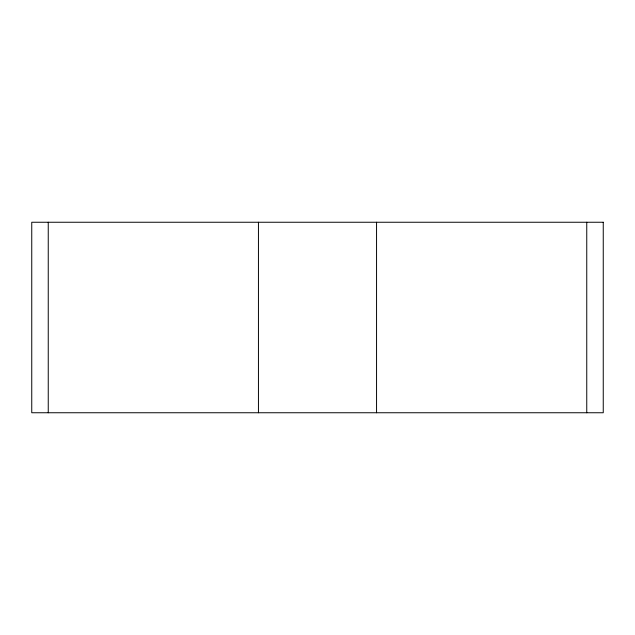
<?xml version="1.0" encoding="UTF-8"?>
<svg xmlns="http://www.w3.org/2000/svg" width="635" height="635" viewBox="0 0 635 635"><rect width="100%" height="100%" fill="white"/><g stroke="black" fill="none" stroke-linecap="round" stroke-linejoin="round"><path stroke-width="0.95" d="M586.756 222.25L586.756 412.75M376.555 222.25L376.555 412.75M258.445 222.25L258.445 412.75M48.244 222.25L48.244 412.75M603.25 222.25L31.75 222.25L31.75 412.75L603.25 412.75L603.25 222.25"/></g></svg>
